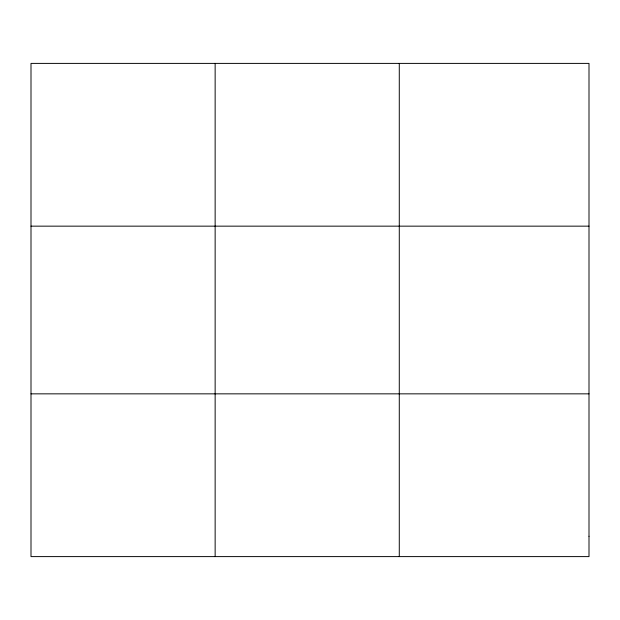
<?xml version="1.0" encoding="UTF-8"?>
<svg xmlns="http://www.w3.org/2000/svg" width="620" height="620" viewBox="0 0 620 620"><rect width="100%" height="100%" fill="white"/><g stroke="black" fill="none" stroke-linecap="round" stroke-linejoin="round"><path stroke-width="0.93" d="M215.14 63.395L215.14 556.605M399.28 63.395L399.28 556.605M31 226.153L589 226.153M31 393.847L589 393.847M589 536.254L589 556.605L31 556.605L31 63.395L589 63.395L589 536.254"/></g></svg>
